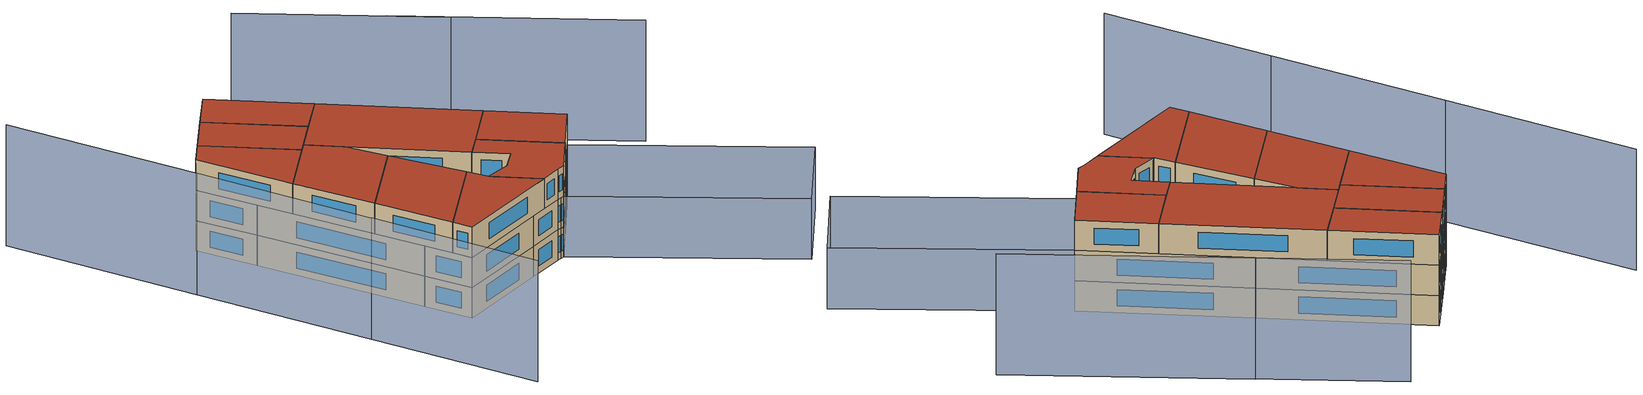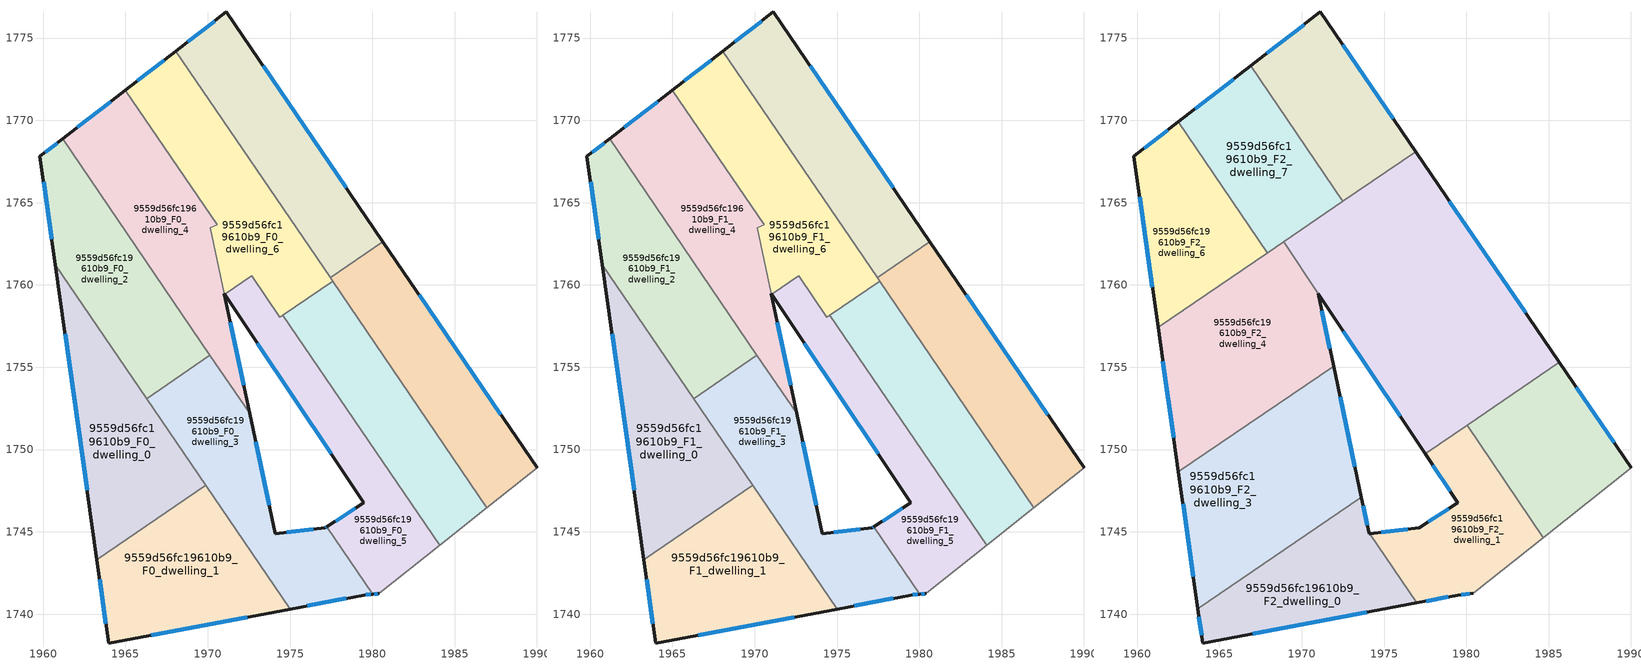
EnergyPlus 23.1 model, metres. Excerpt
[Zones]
9559d56fc19610b9_F0_dwelling_0
 floor ground (EU_floor_Construction): 1960.74,1761.24 1969.88,1747.82 1963.27,1743.31 z0
 wall outside (EU_wall_Construction): 1960.74,1761.24 1963.27,1743.31 z0:3
 wall to 9559d56fc19610b9_F0_dwelling_1 (EU_wall_Construction): 1963.27,1743.31 1969.88,1747.82 z0:3
 wall to 9559d56fc19610b9_F0_dwelling_2 (EU_wall_Construction): 1966.28,1753.1 1960.74,1761.24 z0:3
 wall to 9559d56fc19610b9_F0_dwelling_3 (EU_wall_Construction): 1969.88,1747.82 1966.28,1753.1 z0:3
 window (EU_Window_Construction): 1961.33,1757.03 1962.67,1747.52 z0.7:2.3
9559d56fc19610b9_F0_dwelling_1
 floor ground (EU_floor_Construction): 1969.88,1747.82 1975,1740.31 1963.98,1738.24 1963.27,1743.31 z0
 wall outside (EU_wall_Construction): 1963.27,1743.31 1963.98,1738.24 1975,1740.31 z0:3
 wall to 9559d56fc19610b9_F0_dwelling_3 (EU_wall_Construction): 1975,1740.31 1969.88,1747.82 z0:3
 window (EU_Window_Construction): 1966.57,1738.73 1972.41,1739.83 / 1963.43,1742.12 1963.81,1739.43 z0.7:2.3
9559d56fc19610b9_F0_dwelling_2
 floor ground (EU_floor_Construction): 1961.18,1768.87 1970.14,1755.73 1966.28,1753.1 1960.74,1761.24 1959.81,1767.81 z0
 wall outside (EU_wall_Construction): 1961.18,1768.87 1959.81,1767.81 1960.74,1761.24 z0:3
 wall to 9559d56fc19610b9_F0_dwelling_3 (EU_wall_Construction): 1966.28,1753.1 1970.14,1755.73 z0:3
 wall to 9559d56fc19610b9_F0_dwelling_4 (EU_wall_Construction): 1970.14,1755.73 1961.18,1768.87 z0:3
 window (EU_Window_Construction): 1960.03,1766.27 1960.52,1762.78 / 1960.86,1768.62 1960.13,1768.06 z0.7:2.3
9559d56fc19610b9_F0_dwelling_3
 floor ground (EU_floor_Construction): 1972.54,1752.19 1974.09,1744.89 1977.13,1745.24 1977.23,1745.31 1980.03,1741.21 1979.48,1741.16 1975,1740.31 1966.28,1753.1 1970.14,1755.73 z0
 wall outside (EU_wall_Construction): 1977.23,1745.31 1977.13,1745.24 1974.09,1744.89 1972.54,1752.19 / 1975,1740.31 1979.48,1741.16 1980.03,1741.21 z0:3
 wall to 9559d56fc19610b9_F0_dwelling_5 (EU_wall_Construction): 1980.03,1741.21 1977.23,1745.31 z0:3
 wall to 9559d56fc19610b9_F0_dwelling_4 (EU_wall_Construction): 1972.54,1752.19 1970.14,1755.73 z0:3
 window (EU_Window_Construction): 1973.73,1746.61 1972.91,1750.48 / 1976.42,1745.16 1974.81,1744.97 / 1977.21,1745.29 1977.16,1745.26 / 1979.61,1741.17 1979.9,1741.2 / 1976.05,1740.51 1978.43,1740.96 z0.7:2.3
9559d56fc19610b9_F0_dwelling_4
 floor ground (EU_floor_Construction): 1965,1771.83 1970.57,1763.66 1970.14,1763.47 1971,1759.48 1971,1759.47 1971.01,1759.43 1972.54,1752.19 1961.18,1768.87 z0
 wall outside (EU_wall_Construction): 1972.54,1752.19 1971.01,1759.43 1971,1759.47 1971,1759.48 / 1965,1771.83 1961.18,1768.87 z0:3
 wall to 9559d56fc19610b9_F0_dwelling_6 (EU_wall_Construction): 1971,1759.48 1970.14,1763.47 1970.57,1763.66 1965,1771.83 z0:3
 window (EU_Window_Construction): 1972.18,1753.89 1971.37,1757.73 / 1964.1,1771.14 1962.08,1769.57 z0.7:2.3
9559d56fc19610b9_F0_dwelling_5
 floor ground (EU_floor_Construction): 1974.55,1758.16 1984.09,1744.17 1980.43,1741.25 1980.03,1741.21 1977.23,1745.31 1979.47,1746.77 1971.02,1759.44 1972.67,1760.57 1974.39,1758.05 z0
 wall outside (EU_wall_Construction): 1971.02,1759.44 1979.47,1746.77 1977.23,1745.31 / 1980.03,1741.21 1980.43,1741.25 z0:3
 wall to 9559d56fc19610b9_F0_dwelling_6 (EU_wall_Construction): 1974.55,1758.16 1974.39,1758.05 1972.67,1760.57 1971.02,1759.44 z0:3
 wall to 9559d56fc19610b9_F0_dwelling_7 (EU_wall_Construction): 1984.09,1744.17 1974.55,1758.16 z0:3
 wall adiabatic (EU_wall_Construction): 1980.43,1741.25 1984.09,1744.17 z0:3
 window (EU_Window_Construction): 1978.95,1746.43 1977.76,1745.65 / 1973.01,1756.47 1977.49,1749.75 / 1980.12,1741.22 1980.34,1741.25 z0.7:2.3
9559d56fc19610b9_F0_dwelling_6
 floor ground (EU_floor_Construction): 1968.06,1774.21 1977.59,1760.23 1974.39,1758.05 1972.67,1760.57 1971.02,1759.44 1971,1759.48 1970.14,1763.47 1970.57,1763.66 1965,1771.83 z0
 wall outside (EU_wall_Construction): 1968.06,1774.21 1965,1771.83 / 1971,1759.48 1971.02,1759.44 z0:3
 wall to 9559d56fc19610b9_F0_dwelling_8 (EU_wall_Construction): 1977.44,1760.45 1968.06,1774.21 z0:3
 wall to 9559d56fc19610b9_F0_dwelling_7 (EU_wall_Construction): 1974.55,1758.16 1977.59,1760.23 z0:3
 wall to 9559d56fc19610b9_F0_dwelling_9 (EU_wall_Construction): 1977.59,1760.23 1977.44,1760.45 z0:3
 window (EU_Window_Construction): 1967.34,1773.65 1965.72,1772.39 z0.7:2.3
9559d56fc19610b9_F0_dwelling_7
 floor ground (EU_floor_Construction): 1977.59,1760.23 1986.96,1746.47 1984.09,1744.17 1974.55,1758.16 z0
 wall adiabatic (EU_wall_Construction): 1984.09,1744.17 1986.96,1746.47 z0:3
 wall to 9559d56fc19610b9_F0_dwelling_9 (EU_wall_Construction): 1986.96,1746.47 1977.59,1760.23 z0:3
9559d56fc19610b9_F0_dwelling_8
 floor ground (EU_floor_Construction): 1971.13,1776.59 1980.64,1762.64 1977.44,1760.45 1968.06,1774.21 z0
 wall outside (EU_wall_Construction): 1980.64,1762.64 1971.13,1776.59 1968.06,1774.21 z0:3
 wall to 9559d56fc19610b9_F0_dwelling_9 (EU_wall_Construction): 1977.44,1760.45 1980.64,1762.64 z0:3
 window (EU_Window_Construction): 1970.41,1776.03 1968.78,1774.77 / 1978.41,1765.91 1973.37,1773.31 z0.7:2.3
9559d56fc19610b9_F0_dwelling_9
 floor ground (EU_floor_Construction): 1980.64,1762.64 1990,1748.9 1986.96,1746.47 1977.44,1760.45 z0
 wall outside (EU_wall_Construction): 1990,1748.9 1980.64,1762.64 z0:3
 wall adiabatic (EU_wall_Construction): 1986.96,1746.47 1990,1748.9 z0:3
 window (EU_Window_Construction): 1987.8,1752.13 1982.84,1759.41 z0.7:2.3
9559d56fc19610b9_F1_dwelling_0
 floor to 9559d56fc19610b9_F0_dwelling_0 (EU_floor_Construction): 1960.74,1761.24 1969.88,1747.82 1963.27,1743.31 z3
 wall outside (EU_wall_Construction): 1960.74,1761.24 1963.27,1743.31 z3:6
 wall to 9559d56fc19610b9_F1_dwelling_1 (EU_wall_Construction): 1963.27,1743.31 1969.88,1747.82 z3:6
 wall to 9559d56fc19610b9_F1_dwelling_2 (EU_wall_Construction): 1966.28,1753.1 1960.74,1761.24 z3:6
 wall to 9559d56fc19610b9_F1_dwelling_3 (EU_wall_Construction): 1969.88,1747.82 1966.28,1753.1 z3:6
 window (EU_Window_Construction): 1961.33,1757.03 1962.67,1747.52 z3.7:5.3
9559d56fc19610b9_F1_dwelling_1
 floor to 9559d56fc19610b9_F0_dwelling_1 (EU_floor_Construction): 1969.88,1747.82 1975,1740.31 1963.98,1738.24 1963.27,1743.31 z3
 wall outside (EU_wall_Construction): 1963.27,1743.31 1963.98,1738.24 1975,1740.31 z3:6
 wall to 9559d56fc19610b9_F1_dwelling_3 (EU_wall_Construction): 1975,1740.31 1969.88,1747.82 z3:6
 window (EU_Window_Construction): 1966.57,1738.73 1972.41,1739.83 / 1963.43,1742.12 1963.81,1739.43 z3.7:5.3
9559d56fc19610b9_F1_dwelling_2
 floor to 9559d56fc19610b9_F0_dwelling_2 (EU_floor_Construction): 1961.18,1768.87 1970.14,1755.73 1966.28,1753.1 1960.74,1761.24 1959.81,1767.81 z3
 wall outside (EU_wall_Construction): 1961.18,1768.87 1959.81,1767.81 1960.74,1761.24 z3:6
 wall to 9559d56fc19610b9_F1_dwelling_3 (EU_wall_Construction): 1966.28,1753.1 1970.14,1755.73 z3:6
 wall to 9559d56fc19610b9_F1_dwelling_4 (EU_wall_Construction): 1970.14,1755.73 1961.18,1768.87 z3:6
 window (EU_Window_Construction): 1960.03,1766.27 1960.52,1762.78 / 1960.86,1768.62 1960.13,1768.06 z3.7:5.3
9559d56fc19610b9_F1_dwelling_3
 floor to 9559d56fc19610b9_F0_dwelling_3 (EU_floor_Construction): 1972.54,1752.19 1974.09,1744.89 1977.13,1745.24 1977.23,1745.31 1980.03,1741.21 1979.48,1741.16 1975,1740.31 1966.28,1753.1 1970.14,1755.73 z3
 wall outside (EU_wall_Construction): 1977.23,1745.31 1977.13,1745.24 1974.09,1744.89 1972.54,1752.19 / 1975,1740.31 1979.48,1741.16 1980.03,1741.21 z3:6
 wall to 9559d56fc19610b9_F1_dwelling_5 (EU_wall_Construction): 1980.03,1741.21 1977.23,1745.31 z3:6
 wall to 9559d56fc19610b9_F1_dwelling_4 (EU_wall_Construction): 1972.54,1752.19 1970.14,1755.73 z3:6
 window (EU_Window_Construction): 1973.73,1746.61 1972.91,1750.48 / 1976.42,1745.16 1974.81,1744.97 / 1977.21,1745.29 1977.16,1745.26 / 1979.61,1741.17 1979.9,1741.2 / 1976.05,1740.51 1978.43,1740.96 z3.7:5.3
9559d56fc19610b9_F1_dwelling_4
 floor to 9559d56fc19610b9_F0_dwelling_4 (EU_floor_Construction): 1965,1771.83 1970.57,1763.66 1970.14,1763.47 1971,1759.48 1971,1759.47 1971.01,1759.43 1972.54,1752.19 1961.18,1768.87 z3
 wall outside (EU_wall_Construction): 1972.54,1752.19 1971.01,1759.43 1971,1759.47 1971,1759.48 / 1965,1771.83 1961.18,1768.87 z3:6
 wall to 9559d56fc19610b9_F1_dwelling_6 (EU_wall_Construction): 1971,1759.48 1970.14,1763.47 1970.57,1763.66 1965,1771.83 z3:6
 window (EU_Window_Construction): 1972.18,1753.89 1971.37,1757.73 / 1964.1,1771.14 1962.08,1769.57 z3.7:5.3
 ceiling adiabatic (EU_roof_Construction): 1970.52,1763.73 1965,1771.83 1962.51,1769.9 1967.92,1761.96 z6; 1972.54,1752.19 1971.01,1759.43 1971,1759.47 1971,1759.48 1968.9,1762.63 1966.53,1761.01 z6
9559d56fc19610b9_F1_dwelling_5
 floor to 9559d56fc19610b9_F0_dwelling_5 (EU_floor_Construction): 1974.55,1758.16 1984.09,1744.17 1980.43,1741.25 1980.03,1741.21 1977.23,1745.31 1979.47,1746.77 1971.02,1759.44 1972.67,1760.57 1974.39,1758.05 z3
 wall outside (EU_wall_Construction): 1971.02,1759.44 1979.47,1746.77 1977.23,1745.31 / 1980.03,1741.21 1980.43,1741.25 z3:6
 wall to 9559d56fc19610b9_F1_dwelling_6 (EU_wall_Construction): 1974.55,1758.16 1974.39,1758.05 1972.67,1760.57 1971.02,1759.44 z3:6
 wall to 9559d56fc19610b9_F1_dwelling_7 (EU_wall_Construction): 1984.09,1744.17 1974.55,1758.16 z3:6
 wall adiabatic (EU_wall_Construction): 1980.43,1741.25 1984.09,1744.17 z3:6
 window (EU_Window_Construction): 1978.95,1746.43 1977.76,1745.65 / 1973.01,1756.47 1977.49,1749.75 / 1980.12,1741.22 1980.34,1741.25 z3.7:5.3
9559d56fc19610b9_F1_dwelling_6
 floor to 9559d56fc19610b9_F0_dwelling_6 (EU_floor_Construction): 1968.06,1774.21 1977.59,1760.23 1974.39,1758.05 1972.67,1760.57 1971.02,1759.44 1971,1759.48 1970.14,1763.47 1970.57,1763.66 1965,1771.83 z3
 wall outside (EU_wall_Construction): 1968.06,1774.21 1965,1771.83 / 1971,1759.48 1971.02,1759.44 z3:6
 wall to 9559d56fc19610b9_F1_dwelling_8 (EU_wall_Construction): 1977.44,1760.45 1968.06,1774.21 z3:6
 wall to 9559d56fc19610b9_F1_dwelling_7 (EU_wall_Construction): 1974.55,1758.16 1977.59,1760.23 z3:6
 wall to 9559d56fc19610b9_F1_dwelling_9 (EU_wall_Construction): 1977.59,1760.23 1977.44,1760.45 z3:6
 window (EU_Window_Construction): 1967.34,1773.65 1965.72,1772.39 z3.7:5.3
 ceiling adiabatic (EU_roof_Construction): 1973.72,1765.91 1968.06,1774.21 1965,1771.83 1970.52,1763.73 z6
9559d56fc19610b9_F1_dwelling_7
 floor to 9559d56fc19610b9_F0_dwelling_7 (EU_floor_Construction): 1977.59,1760.23 1986.96,1746.47 1984.09,1744.17 1974.55,1758.16 z3
 wall adiabatic (EU_wall_Construction): 1984.09,1744.17 1986.96,1746.47 z3:6
 wall to 9559d56fc19610b9_F1_dwelling_9 (EU_wall_Construction): 1986.96,1746.47 1977.59,1760.23 z3:6
9559d56fc19610b9_F1_dwelling_8
 floor to 9559d56fc19610b9_F0_dwelling_8 (EU_floor_Construction): 1971.13,1776.59 1980.64,1762.64 1977.44,1760.45 1968.06,1774.21 z3
 wall outside (EU_wall_Construction): 1980.64,1762.64 1971.13,1776.59 1968.06,1774.21 z3:6
 wall to 9559d56fc19610b9_F1_dwelling_9 (EU_wall_Construction): 1977.44,1760.45 1980.64,1762.64 z3:6
 window (EU_Window_Construction): 1970.41,1776.03 1968.78,1774.77 / 1978.41,1765.91 1973.37,1773.31 z3.7:5.3
 roof outside (EU_roof_Construction): 1980.64,1762.64 1971.13,1776.59 1976.92,1768.09 z6
9559d56fc19610b9_F1_dwelling_9
 floor to 9559d56fc19610b9_F0_dwelling_9 (EU_floor_Construction): 1980.64,1762.64 1990,1748.9 1986.96,1746.47 1977.44,1760.45 z3
 wall outside (EU_wall_Construction): 1990,1748.9 1980.64,1762.64 z3:6
 wall adiabatic (EU_wall_Construction): 1986.96,1746.47 1990,1748.9 z3:6
 window (EU_Window_Construction): 1987.8,1752.13 1982.84,1759.41 z3.7:5.3
9559d56fc19610b9_F2_dwelling_0
 floor to 9559d56fc19610b9_F1_dwelling_1 (EU_floor_Construction): 1971.41,1745.58 1975,1740.31 1963.98,1738.24 1963.69,1740.32 z6
 floor to 9559d56fc19610b9_F1_dwelling_3 (EU_floor_Construction): 1973.62,1747.09 1974.09,1744.89 1974.13,1744.9 1976.99,1740.69 1975,1740.31 1971.41,1745.58 z6
 wall outside (EU_wall_Construction): 1974.12,1744.9 1974.09,1744.89 1973.62,1747.09 / 1963.69,1740.32 1963.98,1738.24 1976.99,1740.69 z6:9
 wall to 9559d56fc19610b9_F2_dwelling_1 (EU_wall_Construction): 1976.99,1740.69 1974.12,1744.9 z6:9
 wall to 9559d56fc19610b9_F2_dwelling_3 (EU_wall_Construction): 1973.62,1747.09 1963.69,1740.32 z6:9
 window (EU_Window_Construction): 1973.98,1745.41 1973.73,1746.58 / 1967.04,1738.81 1973.94,1740.11 / 1963.76,1739.83 1963.91,1738.73 z6.7:8.3
 roof outside (EU_roof_Construction): 1976.99,1740.69 1974.12,1744.9 1974.09,1744.89 1973.62,1747.09 1963.69,1740.32 1963.98,1738.24 z9
9559d56fc19610b9_F2_dwelling_1
 floor to 9559d56fc19610b9_F1_dwelling_5 (EU_floor_Construction): 1979.41,1751.04 1984.08,1744.18 1980.43,1741.25 1980.02,1741.21 1977.24,1745.31 1979.47,1746.77 1977.5,1749.73 z6
 floor to 9559d56fc19610b9_F1_dwelling_7 (EU_floor_Construction): 1980.04,1751.47 1984.68,1744.65 1984.08,1744.18 1979.41,1751.04 z6
 floor to 9559d56fc19610b9_F1_dwelling_3 (EU_floor_Construction): 1977.24,1745.31 1980.02,1741.21 1979.48,1741.16 1976.99,1740.69 1974.13,1744.9 1977.13,1745.24 z6
 wall outside (EU_wall_Construction): 1977.5,1749.73 1979.47,1746.77 1977.13,1745.24 1974.12,1744.9 / 1976.99,1740.69 1979.48,1741.16 1980.43,1741.25 z6:9
 wall to 9559d56fc19610b9_F2_dwelling_2 (EU_wall_Construction): 1984.68,1744.65 1980.04,1751.47 z6:9
 wall adiabatic (EU_wall_Construction): 1980.43,1741.25 1984.68,1744.65 z6:9
 wall to 9559d56fc19610b9_F2_dwelling_5 (EU_wall_Construction): 1980.04,1751.47 1977.5,1749.73 z6:9
 window (EU_Window_Construction): 1978.92,1746.41 1977.68,1745.6 / 1977.96,1749.04 1979.01,1747.47 / 1979.7,1741.18 1980.21,1741.23 / 1977.58,1740.8 1978.9,1741.05 / 1976.43,1745.16 1974.83,1744.98 z6.7:8.3
 roof outside (EU_roof_Construction): 1984.68,1744.65 1980.04,1751.47 1977.5,1749.73 1979.47,1746.77 1977.13,1745.24 1974.12,1744.9 1976.99,1740.69 1979.48,1741.16 1980.43,1741.25 z9
9559d56fc19610b9_F2_dwelling_2
 floor to 9559d56fc19610b9_F1_dwelling_9 (EU_floor_Construction): 1985.65,1755.29 1990,1748.9 1986.96,1746.47 1982.44,1753.11 z6
 floor to 9559d56fc19610b9_F1_dwelling_7 (EU_floor_Construction): 1982.44,1753.11 1986.96,1746.47 1984.68,1744.65 1980.04,1751.47 z6
 wall outside (EU_wall_Construction): 1990,1748.9 1985.65,1755.29 z6:9
 wall adiabatic (EU_wall_Construction): 1984.68,1744.65 1990,1748.9 z6:9
 wall to 9559d56fc19610b9_F2_dwelling_5 (EU_wall_Construction): 1985.65,1755.29 1980.04,1751.47 z6:9
 window (EU_Window_Construction): 1988.98,1750.4 1986.67,1753.79 z6.7:8.3
 roof outside (EU_roof_Construction): 1990,1748.9 1985.65,1755.29 1980.04,1751.47 1984.68,1744.65 z9
9559d56fc19610b9_F2_dwelling_3
 floor to 9559d56fc19610b9_F1_dwelling_0 (EU_floor_Construction): 1967.16,1751.82 1969.88,1747.82 1963.27,1743.31 1962.51,1748.66 z6
 floor to 9559d56fc19610b9_F1_dwelling_3 (EU_floor_Construction): 1972.54,1752.2 1973.62,1747.09 1971.41,1745.58 1967.16,1751.82 1971.01,1754.45 z6
 floor to 9559d56fc19610b9_F1_dwelling_1 (EU_floor_Construction): 1969.88,1747.82 1971.41,1745.58 1963.69,1740.32 1963.27,1743.31 z6
 floor adiabatic (EU_floor_Construction): 1971.93,1755.07 1972.54,1752.2 1971.01,1754.45 z6
 wall outside (EU_wall_Construction): 1962.51,1748.66 1963.69,1740.32 / 1973.62,1747.09 1971.93,1755.07 z6:9
 wall to 9559d56fc19610b9_F2_dwelling_4 (EU_wall_Construction): 1971.93,1755.07 1962.51,1748.66 z6:9
 window (EU_Window_Construction): 1962.79,1746.7 1963.41,1742.28 / 1973.23,1748.97 1972.33,1753.2 z6.7:8.3
 roof outside (EU_roof_Construction): 1973.62,1747.09 1971.93,1755.07 1962.51,1748.66 1963.69,1740.32 z9
9559d56fc19610b9_F2_dwelling_4
 floor to 9559d56fc19610b9_F1_dwelling_3 (EU_floor_Construction): 1970.14,1755.73 1971.01,1754.45 1967.16,1751.82 1966.28,1753.1 z6
 floor to 9559d56fc19610b9_F1_dwelling_0 (EU_floor_Construction): 1962.68,1758.39 1967.16,1751.82 1962.51,1748.66 1961.27,1757.43 z6
 floor to 9559d56fc19610b9_F1_dwelling_2 (EU_floor_Construction): 1966.53,1761.01 1970.14,1755.73 1966.28,1753.1 1962.68,1758.39 z6
 floor adiabatic (EU_floor_Construction): 1968.9,1762.62 1971,1759.48 1971.93,1755.07 1971.01,1754.45 1966.53,1761.01 z6
 wall outside (EU_wall_Construction): 1961.27,1757.43 1962.51,1748.66 / 1971.93,1755.07 1971,1759.48 z6:9
 wall to 9559d56fc19610b9_F2_dwelling_6 (EU_wall_Construction): 1967.92,1761.96 1961.27,1757.43 z6:9
 wall to 9559d56fc19610b9_F2_dwelling_5 (EU_wall_Construction): 1971,1759.48 1968.9,1762.62 z6:9
 wall to 9559d56fc19610b9_F2_dwelling_7 (EU_wall_Construction): 1968.9,1762.62 1967.92,1761.96 z6:9
 window (EU_Window_Construction): 1961.56,1755.37 1962.22,1750.72 / 1971.71,1756.11 1971.22,1758.45 z6.7:8.3
 roof outside (EU_roof_Construction): 1971.93,1755.07 1971,1759.48 1968.9,1762.62 1961.27,1757.43 1962.51,1748.66 z9
9559d56fc19610b9_F2_dwelling_5
 floor to 9559d56fc19610b9_F1_dwelling_7 (EU_floor_Construction): 1977.59,1760.23 1982.44,1753.11 1979.41,1751.04 1974.55,1758.16 z6
 floor to 9559d56fc19610b9_F1_dwelling_9 (EU_floor_Construction): 1980.64,1762.64 1985.65,1755.29 1982.44,1753.11 1977.44,1760.45 z6
 floor to 9559d56fc19610b9_F1_dwelling_8 (EU_floor_Construction): 1976.92,1768.09 1980.64,1762.64 1977.44,1760.45 1973.72,1765.91 z6
 floor to 9559d56fc19610b9_F1_dwelling_6 (EU_floor_Construction): 1973.72,1765.91 1977.59,1760.23 1974.39,1758.05 1972.67,1760.57 1971.02,1759.44 1971,1759.48 1970.14,1763.47 1970.57,1763.66 1970.52,1763.73 z6
 floor to 9559d56fc19610b9_F1_dwelling_5 (EU_floor_Construction): 1974.55,1758.16 1979.41,1751.04 1977.5,1749.73 1971.02,1759.44 1972.67,1760.57 1974.39,1758.05 z6
 floor to 9559d56fc19610b9_F1_dwelling_4 (EU_floor_Construction): 1970.57,1763.66 1970.14,1763.47 1971,1759.48 1968.9,1762.63 1970.52,1763.73 z6
 wall outside (EU_wall_Construction): 1985.65,1755.29 1976.92,1768.09 / 1971,1759.48 1971,1759.47 1977.5,1749.73 z6:9
 wall to 9559d56fc19610b9_F2_dwelling_8 (EU_wall_Construction): 1976.92,1768.09 1972.5,1765.08 z6:9
 wall to 9559d56fc19610b9_F2_dwelling_7 (EU_wall_Construction): 1972.5,1765.08 1968.9,1762.63 z6:9
 window (EU_Window_Construction): 1983.6,1758.3 1978.97,1765.09 / 1972.53,1757.18 1975.97,1752.02 z6.7:8.3
 roof outside (EU_roof_Construction): 1985.65,1755.29 1976.92,1768.09 1968.9,1762.63 1971,1759.47 1977.5,1749.73 z9
9559d56fc19610b9_F2_dwelling_6
 floor to 9559d56fc19610b9_F1_dwelling_2 (EU_floor_Construction): 1961.18,1768.87 1966.53,1761.01 1962.68,1758.39 1960.74,1761.24 1959.81,1767.81 z6
 floor to 9559d56fc19610b9_F1_dwelling_4 (EU_floor_Construction): 1962.51,1769.9 1967.92,1761.96 1966.53,1761.01 1961.18,1768.87 z6
 floor to 9559d56fc19610b9_F1_dwelling_0 (EU_floor_Construction): 1960.74,1761.24 1962.68,1758.39 1961.27,1757.43 z6
 wall outside (EU_wall_Construction): 1962.51,1769.9 1959.81,1767.81 1961.27,1757.43 z6:9
 wall to 9559d56fc19610b9_F2_dwelling_7 (EU_wall_Construction): 1967.92,1761.96 1962.51,1769.9 z6:9
 window (EU_Window_Construction): 1960.15,1765.37 1960.93,1759.87 / 1961.87,1769.41 1960.44,1768.3 z6.7:8.3
 roof outside (EU_roof_Construction): 1967.92,1761.96 1962.51,1769.9 1959.81,1767.81 1961.27,1757.43 z9
9559d56fc19610b9_F2_dwelling_7
 floor adiabatic (EU_floor_Construction): 1966.89,1773.3 1972.5,1765.08 1967.92,1761.96 1962.51,1769.9 z6
 wall outside (EU_wall_Construction): 1966.89,1773.3 1962.51,1769.9 z6:9
 wall to 9559d56fc19610b9_F2_dwelling_8 (EU_wall_Construction): 1972.5,1765.08 1966.89,1773.3 z6:9
 window (EU_Window_Construction): 1965.86,1772.5 1963.54,1770.7 z6.7:8.3
 roof outside (EU_roof_Construction): 1972.5,1765.08 1966.89,1773.3 1962.51,1769.9 1967.92,1761.96 z9
9559d56fc19610b9_F2_dwelling_8
 floor to 9559d56fc19610b9_F1_dwelling_8 (EU_floor_Construction): 1971.13,1776.59 1976.92,1768.09 1973.72,1765.91 1968.06,1774.21 z6
 floor adiabatic (EU_floor_Construction): 1968.06,1774.21 1973.72,1765.91 1972.5,1765.08 1966.89,1773.3 z6
 wall outside (EU_wall_Construction): 1976.92,1768.09 1971.13,1776.59 1966.89,1773.3 z6:9
 window (EU_Window_Construction): 1970.14,1775.82 1967.89,1774.07 / 1975.56,1770.09 1972.49,1774.6 z6.7:8.3
 roof outside (EU_roof_Construction): 1976.92,1768.09 1971.13,1776.59 1966.89,1773.3 1972.5,1765.08 z9
shading: 2006.13,1753.22 1991.65,1771.95 / 1954.22,1742.05 1956.33,1723.96 / 1951.97,1761.03 1954.2,1742.04 / 1949.51,1781.79 1951.95,1761.03 / 1995.19,1767.29 1982.92,1783.15 z0:12; 1989.98,1748.93 2004.17,1731.28 / 2004.17,1731.28 1994.62,1723.61 / 1994.62,1723.61 1980.43,1741.26 / 1980.43,1741.26 1989.98,1748.93 z0:6
[Building]
EU S2 Campaign: North Axis=0; Terrain=City; Solar Distribution=FullExterior
[Site:Location]
Budapest.Ferenc.Liszt.Intl.AP: Latitude=47.437; Longitude=19.256; Time Zone=1; Elevation=185
[SizingPeriod:WeatherFileDays]
AnnualSizingPeriod: Begin Month=1; Begin Day of Month=1; End Month=12; End Day of Month=31; Day of Week for Start Day=Monday; Use Weather File Daylight Saving Period=No; Use Weather File Rain and Snow Indicators=No
[MATERIAL]
EU_InternalMass_Material: Roughness=MediumRough; Thickness=0.1; Conductivity=1; Density=1800; Specific Heat=900; Thermal Absorptance=0.9; Solar Absorptance=0.7; Visible Absorptance=0.7
[MATERIAL:NOMASS] Roughness=MediumRough; Thermal Absorptance=0.9; Solar Absorptance=0.7; Visible Absorptance=0.7
Name | Thermal Resistance
EU_wall_NoMass | 0.832559
EU_roof_NoMass | 1.39638
EU_floor_NoMass | 0.872794
[WINDOWMATERIAL:SIMPLEGLAZINGSYSTEM]
EU_Window_SimpleGlazing: UFactor=2.79869; Solar Heat Gain Coefficient=0.75; Visible Transmittance=0.75
[CONSTRUCTION]
EU_wall_Construction: EU_wall_NoMass
EU_roof_Construction: EU_roof_NoMass
EU_floor_Construction: EU_floor_NoMass
EU_Window_Construction: EU_Window_SimpleGlazing
EU_InternalMass_Construction: EU_InternalMass_Material
[ZONE] Type=1; Multiplier=1; Ceiling Height=autocalculate; Floor Area=autocalculate; Part of Total Floor Area=Yes
Name | Volume
9559d56fc19610b9_F0_dwelling_0; 9559d56fc19610b9_F1_dwelling_0 | 195.096
9559d56fc19610b9_F2_dwelling_0 | 165.073
9559d56fc19610b9_F0_dwelling_1; 9559d56fc19610b9_F1_dwelling_1 | 195.098
9559d56fc19610b9_F2_dwelling_1 | 160.084
9559d56fc19610b9_F0_dwelling_2; 9559d56fc19610b9_F1_dwelling_2 | 195.122
9559d56fc19610b9_F2_dwelling_2 | 162.616
9559d56fc19610b9_F0_dwelling_3; 9559d56fc19610b9_F1_dwelling_3 | 195.093
9559d56fc19610b9_F2_dwelling_3 | 265.244
9559d56fc19610b9_F0_dwelling_4; 9559d56fc19610b9_F1_dwelling_4 | 209.764
9559d56fc19610b9_F2_dwelling_4 | 255.34
9559d56fc19610b9_F0_dwelling_5; 9559d56fc19610b9_F1_dwelling_5 | 176.42
9559d56fc19610b9_F2_dwelling_5 | 454.948
9559d56fc19610b9_F0_dwelling_6; 9559d56fc19610b9_F1_dwelling_6 | 209.279
9559d56fc19610b9_F2_dwelling_6 | 162.556
9559d56fc19610b9_F0_dwelling_7; 9559d56fc19610b9_F1_dwelling_7 | 184.986
9559d56fc19610b9_F2_dwelling_7 | 162.573
9559d56fc19610b9_F0_dwelling_8; 9559d56fc19610b9_F1_dwelling_8 | 195.099
9559d56fc19610b9_F2_dwelling_8 | 162.588
9559d56fc19610b9_F0_dwelling_9; 9559d56fc19610b9_F1_dwelling_9 | 195.095
[INTERNALMASS] Construction=EU_InternalMass_Construction
Name | Zone or ZoneList | Surface Area
9559d56fc19610b9_F0_dwelling_0_EU_InternalMass | 9559d56fc19610b9_F0_dwelling_0 | 65.0319
9559d56fc19610b9_F0_dwelling_1_EU_InternalMass | 9559d56fc19610b9_F0_dwelling_1 | 65.0327
9559d56fc19610b9_F0_dwelling_2_EU_InternalMass | 9559d56fc19610b9_F0_dwelling_2 | 65.0407
9559d56fc19610b9_F0_dwelling_3_EU_InternalMass | 9559d56fc19610b9_F0_dwelling_3 | 65.0311
9559d56fc19610b9_F0_dwelling_4_EU_InternalMass | 9559d56fc19610b9_F0_dwelling_4 | 69.9253
9559d56fc19610b9_F0_dwelling_5_EU_InternalMass | 9559d56fc19610b9_F0_dwelling_5 | 58.8193
9559d56fc19610b9_F0_dwelling_6_EU_InternalMass | 9559d56fc19610b9_F0_dwelling_6 | 69.759
9559d56fc19610b9_F0_dwelling_7_EU_InternalMass | 9559d56fc19610b9_F0_dwelling_7 | 61.6514
9559d56fc19610b9_F0_dwelling_8_EU_InternalMass | 9559d56fc19610b9_F0_dwelling_8 | 65.0331
9559d56fc19610b9_F0_dwelling_9_EU_InternalMass | 9559d56fc19610b9_F0_dwelling_9 | 65.0317
9559d56fc19610b9_F1_dwelling_0_EU_InternalMass | 9559d56fc19610b9_F1_dwelling_0 | 65.0319
9559d56fc19610b9_F1_dwelling_1_EU_InternalMass | 9559d56fc19610b9_F1_dwelling_1 | 65.0327
9559d56fc19610b9_F1_dwelling_2_EU_InternalMass | 9559d56fc19610b9_F1_dwelling_2 | 65.0407
9559d56fc19610b9_F1_dwelling_3_EU_InternalMass | 9559d56fc19610b9_F1_dwelling_3 | 65.0311
9559d56fc19610b9_F1_dwelling_4_EU_InternalMass | 9559d56fc19610b9_F1_dwelling_4 | 69.9253
9559d56fc19610b9_F1_dwelling_5_EU_InternalMass | 9559d56fc19610b9_F1_dwelling_5 | 58.8193
9559d56fc19610b9_F1_dwelling_6_EU_InternalMass | 9559d56fc19610b9_F1_dwelling_6 | 69.759
9559d56fc19610b9_F1_dwelling_7_EU_InternalMass | 9559d56fc19610b9_F1_dwelling_7 | 61.6514
9559d56fc19610b9_F1_dwelling_8_EU_InternalMass | 9559d56fc19610b9_F1_dwelling_8 | 65.0331
9559d56fc19610b9_F1_dwelling_9_EU_InternalMass | 9559d56fc19610b9_F1_dwelling_9 | 65.0317
9559d56fc19610b9_F2_dwelling_0_EU_InternalMass | 9559d56fc19610b9_F2_dwelling_0 | 55.0235
9559d56fc19610b9_F2_dwelling_1_EU_InternalMass | 9559d56fc19610b9_F2_dwelling_1 | 53.3624
9559d56fc19610b9_F2_dwelling_2_EU_InternalMass | 9559d56fc19610b9_F2_dwelling_2 | 54.1999
9559d56fc19610b9_F2_dwelling_3_EU_InternalMass | 9559d56fc19610b9_F2_dwelling_3 | 88.4146
9559d56fc19610b9_F2_dwelling_4_EU_InternalMass | 9559d56fc19610b9_F2_dwelling_4 | 85.1109
9559d56fc19610b9_F2_dwelling_5_EU_InternalMass | 9559d56fc19610b9_F2_dwelling_5 | 151.665
9559d56fc19610b9_F2_dwelling_6_EU_InternalMass | 9559d56fc19610b9_F2_dwelling_6 | 54.1914
9559d56fc19610b9_F2_dwelling_7_EU_InternalMass | 9559d56fc19610b9_F2_dwelling_7 | 54.1913
9559d56fc19610b9_F2_dwelling_8_EU_InternalMass | 9559d56fc19610b9_F2_dwelling_8 | 54.1959
[OTHEREQUIPMENT] Fuel Type=Electricity; Design Level Calculation Method=Watts/Area; Power per Zone Floor Area=1; Fraction Latent=0; Fraction Radiant=0; Fraction Lost=0; Carbon Dioxide Generation Rate=0; EndUse Subcategory=EU_Step8_InternalGains
Name | Zone or ZoneList or Space or SpaceList | Schedule
EU_Step8_InternalGain_9559d56fc19610b9_F0_dwelling_0_f000 | 9559d56fc19610b9_F0_dwelling_0 | EU_Step8_GainSchedule_9559d56fc19610b9_F0_dwelling_0_f000
EU_Step8_InternalGain_9559d56fc19610b9_F0_dwelling_1_f000 | 9559d56fc19610b9_F0_dwelling_1 | EU_Step8_GainSchedule_9559d56fc19610b9_F0_dwelling_1_f000
EU_Step8_InternalGain_9559d56fc19610b9_F0_dwelling_2_f000 | 9559d56fc19610b9_F0_dwelling_2 | EU_Step8_GainSchedule_9559d56fc19610b9_F0_dwelling_2_f000
EU_Step8_InternalGain_9559d56fc19610b9_F0_dwelling_3_f000 | 9559d56fc19610b9_F0_dwelling_3 | EU_Step8_GainSchedule_9559d56fc19610b9_F0_dwelling_3_f000
EU_Step8_InternalGain_9559d56fc19610b9_F0_dwelling_4_f000 | 9559d56fc19610b9_F0_dwelling_4 | EU_Step8_GainSchedule_9559d56fc19610b9_F0_dwelling_4_f000
EU_Step8_InternalGain_9559d56fc19610b9_F0_dwelling_5_f000 | 9559d56fc19610b9_F0_dwelling_5 | EU_Step8_GainSchedule_9559d56fc19610b9_F0_dwelling_5_f000
EU_Step8_InternalGain_9559d56fc19610b9_F0_dwelling_6_f000 | 9559d56fc19610b9_F0_dwelling_6 | EU_Step8_GainSchedule_9559d56fc19610b9_F0_dwelling_6_f000
EU_Step8_InternalGain_9559d56fc19610b9_F0_dwelling_7_f000 | 9559d56fc19610b9_F0_dwelling_7 | EU_Step8_GainSchedule_9559d56fc19610b9_F0_dwelling_7_f000
EU_Step8_InternalGain_9559d56fc19610b9_F0_dwelling_8_f000 | 9559d56fc19610b9_F0_dwelling_8 | EU_Step8_GainSchedule_9559d56fc19610b9_F0_dwelling_8_f000
EU_Step8_InternalGain_9559d56fc19610b9_F0_dwelling_9_f000 | 9559d56fc19610b9_F0_dwelling_9 | EU_Step8_GainSchedule_9559d56fc19610b9_F0_dwelling_9_f000
EU_Step8_InternalGain_9559d56fc19610b9_F1_dwelling_0_f000 | 9559d56fc19610b9_F1_dwelling_0 | EU_Step8_GainSchedule_9559d56fc19610b9_F1_dwelling_0_f000
EU_Step8_InternalGain_9559d56fc19610b9_F1_dwelling_1_f000 | 9559d56fc19610b9_F1_dwelling_1 | EU_Step8_GainSchedule_9559d56fc19610b9_F1_dwelling_1_f000
EU_Step8_InternalGain_9559d56fc19610b9_F1_dwelling_2_f000 | 9559d56fc19610b9_F1_dwelling_2 | EU_Step8_GainSchedule_9559d56fc19610b9_F1_dwelling_2_f000
EU_Step8_InternalGain_9559d56fc19610b9_F1_dwelling_3_f000 | 9559d56fc19610b9_F1_dwelling_3 | EU_Step8_GainSchedule_9559d56fc19610b9_F1_dwelling_3_f000
EU_Step8_InternalGain_9559d56fc19610b9_F1_dwelling_4_f000 | 9559d56fc19610b9_F1_dwelling_4 | EU_Step8_GainSchedule_9559d56fc19610b9_F1_dwelling_4_f000
EU_Step8_InternalGain_9559d56fc19610b9_F1_dwelling_5_f000 | 9559d56fc19610b9_F1_dwelling_5 | EU_Step8_GainSchedule_9559d56fc19610b9_F1_dwelling_5_f000
EU_Step8_InternalGain_9559d56fc19610b9_F1_dwelling_6_f000 | 9559d56fc19610b9_F1_dwelling_6 | EU_Step8_GainSchedule_9559d56fc19610b9_F1_dwelling_6_f000
EU_Step8_InternalGain_9559d56fc19610b9_F1_dwelling_7_f000 | 9559d56fc19610b9_F1_dwelling_7 | EU_Step8_GainSchedule_9559d56fc19610b9_F1_dwelling_7_f000
EU_Step8_InternalGain_9559d56fc19610b9_F1_dwelling_8_f000 | 9559d56fc19610b9_F1_dwelling_8 | EU_Step8_GainSchedule_9559d56fc19610b9_F1_dwelling_8_f000
EU_Step8_InternalGain_9559d56fc19610b9_F1_dwelling_9_f000 | 9559d56fc19610b9_F1_dwelling_9 | EU_Step8_GainSchedule_9559d56fc19610b9_F1_dwelling_9_f000
EU_Step8_InternalGain_9559d56fc19610b9_F2_dwelling_0_f000 | 9559d56fc19610b9_F2_dwelling_0 | EU_Step8_GainSchedule_9559d56fc19610b9_F2_dwelling_0_f000
EU_Step8_InternalGain_9559d56fc19610b9_F2_dwelling_1_f000 | 9559d56fc19610b9_F2_dwelling_1 | EU_Step8_GainSchedule_9559d56fc19610b9_F2_dwelling_1_f000
EU_Step8_InternalGain_9559d56fc19610b9_F2_dwelling_2_f000 | 9559d56fc19610b9_F2_dwelling_2 | EU_Step8_GainSchedule_9559d56fc19610b9_F2_dwelling_2_f000
EU_Step8_InternalGain_9559d56fc19610b9_F2_dwelling_3_f000 | 9559d56fc19610b9_F2_dwelling_3 | EU_Step8_GainSchedule_9559d56fc19610b9_F2_dwelling_3_f000
EU_Step8_InternalGain_9559d56fc19610b9_F2_dwelling_4_f000 | 9559d56fc19610b9_F2_dwelling_4 | EU_Step8_GainSchedule_9559d56fc19610b9_F2_dwelling_4_f000
EU_Step8_InternalGain_9559d56fc19610b9_F2_dwelling_5_f000 | 9559d56fc19610b9_F2_dwelling_5 | EU_Step8_GainSchedule_9559d56fc19610b9_F2_dwelling_5_f000
EU_Step8_InternalGain_9559d56fc19610b9_F2_dwelling_6_f000 | 9559d56fc19610b9_F2_dwelling_6 | EU_Step8_GainSchedule_9559d56fc19610b9_F2_dwelling_6_f000
EU_Step8_InternalGain_9559d56fc19610b9_F2_dwelling_7_f000 | 9559d56fc19610b9_F2_dwelling_7 | EU_Step8_GainSchedule_9559d56fc19610b9_F2_dwelling_7_f000
EU_Step8_InternalGain_9559d56fc19610b9_F2_dwelling_8_f000 | 9559d56fc19610b9_F2_dwelling_8 | EU_Step8_GainSchedule_9559d56fc19610b9_F2_dwelling_8_f000
[ZONEVENTILATION:DESIGNFLOWRATE] Schedule=EU_AlwaysOn; Design Flow Rate Calculation Method=AirChanges/Hour; Air Changes per Hour=0.475469; Ventilation Type=Natural; Fan Pressure Rise=0; Fan Total Efficiency=1; Constant Term Coefficient=1; Temperature Term Coefficient=0; Velocity Term Coefficient=0; Velocity Squared Term Coefficient=0; Minimum Indoor Temperature=-100; Maximum Indoor Temperature=100; Delta Temperature=-100; Minimum Outdoor Temperature=-100; Maximum Outdoor Temperature=100; Maximum Wind Speed=40
Name | Zone or ZoneList or Space or SpaceList
EU_ConstantAir_9559d56fc19610b9_F0_dwelling_0 | 9559d56fc19610b9_F0_dwelling_0
EU_ConstantAir_9559d56fc19610b9_F0_dwelling_1 | 9559d56fc19610b9_F0_dwelling_1
EU_ConstantAir_9559d56fc19610b9_F0_dwelling_2 | 9559d56fc19610b9_F0_dwelling_2
EU_ConstantAir_9559d56fc19610b9_F0_dwelling_3 | 9559d56fc19610b9_F0_dwelling_3
EU_ConstantAir_9559d56fc19610b9_F0_dwelling_4 | 9559d56fc19610b9_F0_dwelling_4
EU_ConstantAir_9559d56fc19610b9_F0_dwelling_5 | 9559d56fc19610b9_F0_dwelling_5
EU_ConstantAir_9559d56fc19610b9_F0_dwelling_6 | 9559d56fc19610b9_F0_dwelling_6
EU_ConstantAir_9559d56fc19610b9_F0_dwelling_7 | 9559d56fc19610b9_F0_dwelling_7
EU_ConstantAir_9559d56fc19610b9_F0_dwelling_8 | 9559d56fc19610b9_F0_dwelling_8
EU_ConstantAir_9559d56fc19610b9_F0_dwelling_9 | 9559d56fc19610b9_F0_dwelling_9
EU_ConstantAir_9559d56fc19610b9_F1_dwelling_0 | 9559d56fc19610b9_F1_dwelling_0
EU_ConstantAir_9559d56fc19610b9_F1_dwelling_1 | 9559d56fc19610b9_F1_dwelling_1
EU_ConstantAir_9559d56fc19610b9_F1_dwelling_2 | 9559d56fc19610b9_F1_dwelling_2
EU_ConstantAir_9559d56fc19610b9_F1_dwelling_3 | 9559d56fc19610b9_F1_dwelling_3
EU_ConstantAir_9559d56fc19610b9_F1_dwelling_4 | 9559d56fc19610b9_F1_dwelling_4
EU_ConstantAir_9559d56fc19610b9_F1_dwelling_5 | 9559d56fc19610b9_F1_dwelling_5
EU_ConstantAir_9559d56fc19610b9_F1_dwelling_6 | 9559d56fc19610b9_F1_dwelling_6
EU_ConstantAir_9559d56fc19610b9_F1_dwelling_7 | 9559d56fc19610b9_F1_dwelling_7
EU_ConstantAir_9559d56fc19610b9_F1_dwelling_8 | 9559d56fc19610b9_F1_dwelling_8
EU_ConstantAir_9559d56fc19610b9_F1_dwelling_9 | 9559d56fc19610b9_F1_dwelling_9
EU_ConstantAir_9559d56fc19610b9_F2_dwelling_0 | 9559d56fc19610b9_F2_dwelling_0
EU_ConstantAir_9559d56fc19610b9_F2_dwelling_1 | 9559d56fc19610b9_F2_dwelling_1
EU_ConstantAir_9559d56fc19610b9_F2_dwelling_2 | 9559d56fc19610b9_F2_dwelling_2
EU_ConstantAir_9559d56fc19610b9_F2_dwelling_3 | 9559d56fc19610b9_F2_dwelling_3
EU_ConstantAir_9559d56fc19610b9_F2_dwelling_4 | 9559d56fc19610b9_F2_dwelling_4
EU_ConstantAir_9559d56fc19610b9_F2_dwelling_5 | 9559d56fc19610b9_F2_dwelling_5
EU_ConstantAir_9559d56fc19610b9_F2_dwelling_6 | 9559d56fc19610b9_F2_dwelling_6
EU_ConstantAir_9559d56fc19610b9_F2_dwelling_7 | 9559d56fc19610b9_F2_dwelling_7
EU_ConstantAir_9559d56fc19610b9_F2_dwelling_8 | 9559d56fc19610b9_F2_dwelling_8
[HVACTEMPLATE:THERMOSTAT] Constant Heating Setpoint=20; Constant Cooling Setpoint=50
EU_HeatOnly_9559d56fc19610b9_F0_dwelling_0; EU_HeatOnly_9559d56fc19610b9_F0_dwelling_1; EU_HeatOnly_9559d56fc19610b9_F0_dwelling_2; EU_HeatOnly_9559d56fc19610b9_F0_dwelling_3; EU_HeatOnly_9559d56fc19610b9_F0_dwelling_4; EU_HeatOnly_9559d56fc19610b9_F0_dwelling_5; EU_HeatOnly_9559d56fc19610b9_F0_dwelling_6; EU_HeatOnly_9559d56fc19610b9_F0_dwelling_7; EU_HeatOnly_9559d56fc19610b9_F0_dwelling_8; EU_HeatOnly_9559d56fc19610b9_F0_dwelling_9; EU_HeatOnly_9559d56fc19610b9_F1_dwelling_0; EU_HeatOnly_9559d56fc19610b9_F1_dwelling_1; EU_HeatOnly_9559d56fc19610b9_F1_dwelling_2; EU_HeatOnly_9559d56fc19610b9_F1_dwelling_3; EU_HeatOnly_9559d56fc19610b9_F1_dwelling_4; EU_HeatOnly_9559d56fc19610b9_F1_dwelling_5; EU_HeatOnly_9559d56fc19610b9_F1_dwelling_6; EU_HeatOnly_9559d56fc19610b9_F1_dwelling_7; EU_HeatOnly_9559d56fc19610b9_F1_dwelling_8; EU_HeatOnly_9559d56fc19610b9_F1_dwelling_9; EU_HeatOnly_9559d56fc19610b9_F2_dwelling_0; EU_HeatOnly_9559d56fc19610b9_F2_dwelling_1; EU_HeatOnly_9559d56fc19610b9_F2_dwelling_2; EU_HeatOnly_9559d56fc19610b9_F2_dwelling_3; EU_HeatOnly_9559d56fc19610b9_F2_dwelling_4; EU_HeatOnly_9559d56fc19610b9_F2_dwelling_5; EU_HeatOnly_9559d56fc19610b9_F2_dwelling_6; EU_HeatOnly_9559d56fc19610b9_F2_dwelling_7; EU_HeatOnly_9559d56fc19610b9_F2_dwelling_8
[HVACTEMPLATE:ZONE:IDEALLOADSAIRSYSTEM] System Availability Schedule=EU_AlwaysOn; Maximum Heating Supply Air Temperature=50; Minimum Cooling Supply Air Temperature=13; Maximum Heating Supply Air Humidity Ratio=0.0156; Minimum Cooling Supply Air Humidity Ratio=0.0077; Heating Limit=NoLimit; Cooling Limit=NoLimit; Heating Availability Schedule=EU_AlwaysOn; Cooling Availability Schedule=EU_CoolingOff; Dehumidification Control Type=ConstantSensibleHeatRatio; Cooling Sensible Heat Ratio=0.7; Dehumidification Setpoint=60; Humidification Control Type=None; Humidification Setpoint=30; Outdoor Air Method=None; Outdoor Air Flow Rate per Person=0.00944; Outdoor Air Flow Rate per Zone Floor Area=0; Outdoor Air Flow Rate per Zone=0; Demand Controlled Ventilation Type=None; Outdoor Air Economizer Type=NoEconomizer; Heat Recovery Type=None; Sensible Heat Recovery Effectiveness=0.7; Latent Heat Recovery Effectiveness=0.65
Name | Template Thermostat
9559d56fc19610b9_F0_dwelling_0 | EU_HeatOnly_9559d56fc19610b9_F0_dwelling_0
9559d56fc19610b9_F0_dwelling_1 | EU_HeatOnly_9559d56fc19610b9_F0_dwelling_1
9559d56fc19610b9_F0_dwelling_2 | EU_HeatOnly_9559d56fc19610b9_F0_dwelling_2
9559d56fc19610b9_F0_dwelling_3 | EU_HeatOnly_9559d56fc19610b9_F0_dwelling_3
9559d56fc19610b9_F0_dwelling_4 | EU_HeatOnly_9559d56fc19610b9_F0_dwelling_4
9559d56fc19610b9_F0_dwelling_5 | EU_HeatOnly_9559d56fc19610b9_F0_dwelling_5
9559d56fc19610b9_F0_dwelling_6 | EU_HeatOnly_9559d56fc19610b9_F0_dwelling_6
9559d56fc19610b9_F0_dwelling_7 | EU_HeatOnly_9559d56fc19610b9_F0_dwelling_7
9559d56fc19610b9_F0_dwelling_8 | EU_HeatOnly_9559d56fc19610b9_F0_dwelling_8
9559d56fc19610b9_F0_dwelling_9 | EU_HeatOnly_9559d56fc19610b9_F0_dwelling_9
9559d56fc19610b9_F1_dwelling_0 | EU_HeatOnly_9559d56fc19610b9_F1_dwelling_0
9559d56fc19610b9_F1_dwelling_1 | EU_HeatOnly_9559d56fc19610b9_F1_dwelling_1
9559d56fc19610b9_F1_dwelling_2 | EU_HeatOnly_9559d56fc19610b9_F1_dwelling_2
9559d56fc19610b9_F1_dwelling_3 | EU_HeatOnly_9559d56fc19610b9_F1_dwelling_3
9559d56fc19610b9_F1_dwelling_4 | EU_HeatOnly_9559d56fc19610b9_F1_dwelling_4
9559d56fc19610b9_F1_dwelling_5 | EU_HeatOnly_9559d56fc19610b9_F1_dwelling_5
9559d56fc19610b9_F1_dwelling_6 | EU_HeatOnly_9559d56fc19610b9_F1_dwelling_6
9559d56fc19610b9_F1_dwelling_7 | EU_HeatOnly_9559d56fc19610b9_F1_dwelling_7
9559d56fc19610b9_F1_dwelling_8 | EU_HeatOnly_9559d56fc19610b9_F1_dwelling_8
9559d56fc19610b9_F1_dwelling_9 | EU_HeatOnly_9559d56fc19610b9_F1_dwelling_9
9559d56fc19610b9_F2_dwelling_0 | EU_HeatOnly_9559d56fc19610b9_F2_dwelling_0
9559d56fc19610b9_F2_dwelling_1 | EU_HeatOnly_9559d56fc19610b9_F2_dwelling_1
9559d56fc19610b9_F2_dwelling_2 | EU_HeatOnly_9559d56fc19610b9_F2_dwelling_2
9559d56fc19610b9_F2_dwelling_3 | EU_HeatOnly_9559d56fc19610b9_F2_dwelling_3
9559d56fc19610b9_F2_dwelling_4 | EU_HeatOnly_9559d56fc19610b9_F2_dwelling_4
9559d56fc19610b9_F2_dwelling_5 | EU_HeatOnly_9559d56fc19610b9_F2_dwelling_5
9559d56fc19610b9_F2_dwelling_6 | EU_HeatOnly_9559d56fc19610b9_F2_dwelling_6
9559d56fc19610b9_F2_dwelling_7 | EU_HeatOnly_9559d56fc19610b9_F2_dwelling_7
9559d56fc19610b9_F2_dwelling_8 | EU_HeatOnly_9559d56fc19610b9_F2_dwelling_8
[SIZING:ZONE] Zone Cooling Design Supply Air Temperature Input Method=SupplyAirTemperature; Zone Cooling Design Supply Air Temperature=13; Zone Heating Design Supply Air Temperature Input Method=SupplyAirTemperature; Zone Heating Design Supply Air Temperature=50; Zone Cooling Design Supply Air Humidity Ratio=0.008; Zone Heating Design Supply Air Humidity Ratio=0.008; Cooling Design Air Flow Method=DesignDay; Cooling Design Air Flow Rate=0; Cooling Minimum Air Flow per Zone Floor Area=0.000762; Cooling Minimum Air Flow=0; Cooling Minimum Air Flow Fraction=0.2; Heating Design Air Flow Method=DesignDay; Heating Design Air Flow Rate=0; Heating Maximum Air Flow per Zone Floor Area=0.002032; Heating Maximum Air Flow=0.141576; Heating Maximum Air Flow Fraction=0.3; Account for Dedicated Outdoor Air System=No; Dedicated Outdoor Air System Control Strategy=NeutralSupplyAir; Dedicated Outdoor Air Low Setpoint Temperature for Design=autosize; Dedicated Outdoor Air High Setpoint Temperature for Design=autosize; Zone Load Sizing Method=Sensible Load Only No Latent Load; Zone Latent Cooling Design Supply Air Humidity Ratio Input Method=HumidityRatioDifference; Zone Cooling Design Supply Air Humidity Ratio Difference=0.005; Zone Latent Heating Design Supply Air Humidity Ratio Input Method=HumidityRatioDifference; Zone Humidification Design Supply Air Humidity Ratio Difference=0.005
9559d56fc19610b9_F0_dwelling_0; 9559d56fc19610b9_F0_dwelling_1; 9559d56fc19610b9_F0_dwelling_2; 9559d56fc19610b9_F0_dwelling_3; 9559d56fc19610b9_F0_dwelling_4; 9559d56fc19610b9_F0_dwelling_5; 9559d56fc19610b9_F0_dwelling_6; 9559d56fc19610b9_F0_dwelling_7; 9559d56fc19610b9_F0_dwelling_8; 9559d56fc19610b9_F0_dwelling_9; 9559d56fc19610b9_F1_dwelling_0; 9559d56fc19610b9_F1_dwelling_1; 9559d56fc19610b9_F1_dwelling_2; 9559d56fc19610b9_F1_dwelling_3; 9559d56fc19610b9_F1_dwelling_4; 9559d56fc19610b9_F1_dwelling_5; 9559d56fc19610b9_F1_dwelling_6; 9559d56fc19610b9_F1_dwelling_7; 9559d56fc19610b9_F1_dwelling_8; 9559d56fc19610b9_F1_dwelling_9; 9559d56fc19610b9_F2_dwelling_0; 9559d56fc19610b9_F2_dwelling_1; 9559d56fc19610b9_F2_dwelling_2; 9559d56fc19610b9_F2_dwelling_3; 9559d56fc19610b9_F2_dwelling_4; 9559d56fc19610b9_F2_dwelling_5; 9559d56fc19610b9_F2_dwelling_6; 9559d56fc19610b9_F2_dwelling_7; 9559d56fc19610b9_F2_dwelling_8
[SCHEDULE:CONSTANT]
Name | Hourly Value
EU_AlwaysOn | 1
EU_CoolingOff | 0
[SCHEDULE:FILE] Column Number=1; Rows to Skip at Top=0; Number of Hours of Data=8760; Column Separator=Comma; Interpolate to Timestep=No; Minutes per Item=60; Adjust Schedule for Daylight Savings=Yes
Name | File
EU_Step8_GainSchedule_9559d56fc19610b9_F0_dwelling_0_f000 | ../../schedules/9559d56fc19610b9/9559d56fc19610b9_F0_dwelling_0_f000_gain.csv
EU_Step8_GainSchedule_9559d56fc19610b9_F0_dwelling_1_f000 | ../../schedules/9559d56fc19610b9/9559d56fc19610b9_F0_dwelling_1_f000_gain.csv
EU_Step8_GainSchedule_9559d56fc19610b9_F0_dwelling_2_f000 | ../../schedules/9559d56fc19610b9/9559d56fc19610b9_F0_dwelling_2_f000_gain.csv
EU_Step8_GainSchedule_9559d56fc19610b9_F0_dwelling_3_f000 | ../../schedules/9559d56fc19610b9/9559d56fc19610b9_F0_dwelling_3_f000_gain.csv
EU_Step8_GainSchedule_9559d56fc19610b9_F0_dwelling_4_f000 | ../../schedules/9559d56fc19610b9/9559d56fc19610b9_F0_dwelling_4_f000_gain.csv
EU_Step8_GainSchedule_9559d56fc19610b9_F0_dwelling_5_f000 | ../../schedules/9559d56fc19610b9/9559d56fc19610b9_F0_dwelling_5_f000_gain.csv
EU_Step8_GainSchedule_9559d56fc19610b9_F0_dwelling_6_f000 | ../../schedules/9559d56fc19610b9/9559d56fc19610b9_F0_dwelling_6_f000_gain.csv
EU_Step8_GainSchedule_9559d56fc19610b9_F0_dwelling_7_f000 | ../../schedules/9559d56fc19610b9/9559d56fc19610b9_F0_dwelling_7_f000_gain.csv
EU_Step8_GainSchedule_9559d56fc19610b9_F0_dwelling_8_f000 | ../../schedules/9559d56fc19610b9/9559d56fc19610b9_F0_dwelling_8_f000_gain.csv
EU_Step8_GainSchedule_9559d56fc19610b9_F0_dwelling_9_f000 | ../../schedules/9559d56fc19610b9/9559d56fc19610b9_F0_dwelling_9_f000_gain.csv
EU_Step8_GainSchedule_9559d56fc19610b9_F1_dwelling_0_f000 | ../../schedules/9559d56fc19610b9/9559d56fc19610b9_F1_dwelling_0_f000_gain.csv
EU_Step8_GainSchedule_9559d56fc19610b9_F1_dwelling_1_f000 | ../../schedules/9559d56fc19610b9/9559d56fc19610b9_F1_dwelling_1_f000_gain.csv
EU_Step8_GainSchedule_9559d56fc19610b9_F1_dwelling_2_f000 | ../../schedules/9559d56fc19610b9/9559d56fc19610b9_F1_dwelling_2_f000_gain.csv
EU_Step8_GainSchedule_9559d56fc19610b9_F1_dwelling_3_f000 | ../../schedules/9559d56fc19610b9/9559d56fc19610b9_F1_dwelling_3_f000_gain.csv
EU_Step8_GainSchedule_9559d56fc19610b9_F1_dwelling_4_f000 | ../../schedules/9559d56fc19610b9/9559d56fc19610b9_F1_dwelling_4_f000_gain.csv
EU_Step8_GainSchedule_9559d56fc19610b9_F1_dwelling_5_f000 | ../../schedules/9559d56fc19610b9/9559d56fc19610b9_F1_dwelling_5_f000_gain.csv
EU_Step8_GainSchedule_9559d56fc19610b9_F1_dwelling_6_f000 | ../../schedules/9559d56fc19610b9/9559d56fc19610b9_F1_dwelling_6_f000_gain.csv
EU_Step8_GainSchedule_9559d56fc19610b9_F1_dwelling_7_f000 | ../../schedules/9559d56fc19610b9/9559d56fc19610b9_F1_dwelling_7_f000_gain.csv
EU_Step8_GainSchedule_9559d56fc19610b9_F1_dwelling_8_f000 | ../../schedules/9559d56fc19610b9/9559d56fc19610b9_F1_dwelling_8_f000_gain.csv
EU_Step8_GainSchedule_9559d56fc19610b9_F1_dwelling_9_f000 | ../../schedules/9559d56fc19610b9/9559d56fc19610b9_F1_dwelling_9_f000_gain.csv
EU_Step8_GainSchedule_9559d56fc19610b9_F2_dwelling_0_f000 | ../../schedules/9559d56fc19610b9/9559d56fc19610b9_F2_dwelling_0_f000_gain.csv
EU_Step8_GainSchedule_9559d56fc19610b9_F2_dwelling_1_f000 | ../../schedules/9559d56fc19610b9/9559d56fc19610b9_F2_dwelling_1_f000_gain.csv
EU_Step8_GainSchedule_9559d56fc19610b9_F2_dwelling_2_f000 | ../../schedules/9559d56fc19610b9/9559d56fc19610b9_F2_dwelling_2_f000_gain.csv
EU_Step8_GainSchedule_9559d56fc19610b9_F2_dwelling_3_f000 | ../../schedules/9559d56fc19610b9/9559d56fc19610b9_F2_dwelling_3_f000_gain.csv
EU_Step8_GainSchedule_9559d56fc19610b9_F2_dwelling_4_f000 | ../../schedules/9559d56fc19610b9/9559d56fc19610b9_F2_dwelling_4_f000_gain.csv
EU_Step8_GainSchedule_9559d56fc19610b9_F2_dwelling_5_f000 | ../../schedules/9559d56fc19610b9/9559d56fc19610b9_F2_dwelling_5_f000_gain.csv
EU_Step8_GainSchedule_9559d56fc19610b9_F2_dwelling_6_f000 | ../../schedules/9559d56fc19610b9/9559d56fc19610b9_F2_dwelling_6_f000_gain.csv
EU_Step8_GainSchedule_9559d56fc19610b9_F2_dwelling_7_f000 | ../../schedules/9559d56fc19610b9/9559d56fc19610b9_F2_dwelling_7_f000_gain.csv
EU_Step8_GainSchedule_9559d56fc19610b9_F2_dwelling_8_f000 | ../../schedules/9559d56fc19610b9/9559d56fc19610b9_F2_dwelling_8_f000_gain.csv
